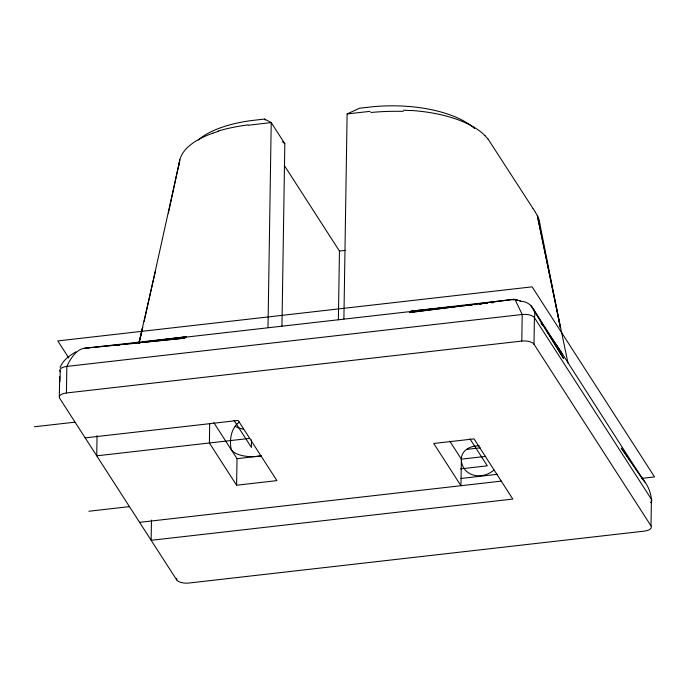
<?xml version="1.0" encoding="UTF-8"?>
<svg xmlns="http://www.w3.org/2000/svg" width="689" height="689" viewBox="0 0 689 689"><rect width="100%" height="100%" fill="white"/><g stroke="black" fill="none" stroke-linecap="round" stroke-linejoin="round"><path stroke-width="1.03" d="M59.667 376.711L59.332 396.649M59.926 381.68L60.296 370.794M641.821 478.347C647.307 483.936 650.631 491.49 651.415 499.258L650.993 525.828A9.87 4.358 0.9 0 1 644.232 531.133L188.864 583.04A9.87 4.358 0.9 0 1 176.66 579.897L59.667 398.276A9.87 4.358 0.9 0 1 66.428 392.971L66.85 366.41C70.872 358.099 77.581 346.472 88.58 348.298M97.054 435.637L96.736 455.825L249.711 438.385M151.468 520.109L151.149 540.305L512.831 499.069L474.058 438.884L433.743 443.475L460.95 485.719L461.372 459.15C461.294 450.038 471.25 445.344 479.225 445.861M176.66 579.897L176.685 578.235M209.689 423.856L209.387 442.984L236.594 485.22L276.918 480.629L238.144 420.436L85.169 437.877M236.594 485.22L237.016 458.659L213.823 422.658M251.511 439.866L251.39 447.385L234.027 420.419M268.004 327.594L271.225 122.59L264.593 119.042L251.468 120.566A93.997 41.504 0.9 0 0 224.648 126.38L219.326 128.214A88.442 39.049 0.9 0 0 198.311 140.005M281.956 326.173L284.824 143.708L271.225 122.59L248.247 125.234M338.368 319.834L339.453 251.054L284.359 165.524M343.897 318.947L347.118 113.935L359.46 108.225L372.628 106.752A93.997 41.504 0.9 0 1 402.746 106.072L409.542 106.528M650.993 525.828L534.001 344.207A9.87 4.358 0.9 0 0 521.797 341.064L522.21 314.494L517.784 305.244M534.001 344.207L534.423 317.638C536.774 308.784 528.36 300.723 519.764 301.291M168.409 213.065L179.863 159.762M179.519 161.51L144.165 321.436M138.928 343.019L155.275 271.69M60.132 367.53C62.759 360.269 69.563 355.558 75.936 351.812M513.012 300.059C515.243 297.519 516.509 303.289 517.482 304.598M239.367 422.038C232.856 426.577 230.427 434.983 230.505 442.588A41.306 38.033 31.7 0 0 231.237 449.684A20.98 9.267 0.9 0 0 260.743 455.791M212.72 133.184L218.628 131.289M124.373 344.509L126.483 344.242M131.771 343.578L133.89 343.311M143.407 342.114L146.576 341.718M148.695 341.451L152.924 340.917M155.034 340.65L448.625 307.208M117.156 345.43L119.292 345.163M124.614 344.491L126.742 344.224M131.005 343.69L134.2 343.294M142.718 342.226L186.374 336.757L86.625 348.091L185.065 338.118L84.678 348.178M347.118 113.935L370.139 111.342M339.453 251.054L345.378 250.383M66.428 392.971L521.797 341.064M34.45 426.775L74.955 422.159M237.016 458.659L261.415 455.877M466.78 449.383L480.319 447.841M449.788 441.167L461.372 459.15L485.771 456.368M88.864 511.247L129.454 506.622M460.605 468.873L487.312 465.824L469.941 438.867M460.967 478.467L497.243 474.325M139.583 522.348L501.273 481.12M641.726 478.381L654.55 476.917L532.115 286.848L57.781 340.926L68.805 358.039M459.666 306.123L410.877 311.161L513.529 299.431L409.567 312.522L513.951 299.241L520.574 300.921M463.904 305.683L466.031 305.46M469.209 305.132L472.396 304.805M474.514 304.581L476.633 304.366M479.82 304.038L481.938 303.815M485.116 303.487L487.244 303.272M450.761 306.993L453.965 306.665M458.237 306.226L460.373 306.002M463.576 305.675L465.712 305.46M469.984 305.02L472.12 304.796M474.256 304.581L476.392 304.366M479.596 304.03L481.732 303.815M484.935 303.487L487.071 303.263M491.343 302.824L493.479 302.609M403.427 110.223L410.98 110.576M514.399 299.353L517.585 300.18M282.49 141.762L284.824 143.708M488.001 138.971L532.881 208.293M644.964 482.085L621.297 448.091L642.932 479.544L559.425 349.357L546.687 330.978M541.235 323.098L543.655 326.603M541.063 323.072L542.26 324.82M549.452 335.302L562.026 353.655L530.694 305.322L563.619 358.547L533.131 308.439M264.593 119.042L265.274 120.093M533.019 208.509L535.241 212.014M535.37 212.221L537.325 215.536L567.96 362.991M537.325 215.536L560.372 327.619L539.272 220.911M243.596 429.238A20.971 9.258 0.9 0 1 235.19 426.258M179.321 165.041A98.656 42.942 2.2 0 1 181.474 155.438A98.131 42.718 2.2 0 1 212.815 133.235M218.163 131.048A103.445 41.004 0.2 0 1 247.971 124.916M409.542 106.519A88.442 39.049 0.9 0 1 474.669 128.585M370.863 112.496A103.436 39.583 -0.3 0 1 403.186 111.377M411.023 110.447A98.234 44.01 -0.5 0 1 485.004 135.621M484.892 135.647A102.351 45.336 0.1 0 1 487.898 138.989M537.377 215.536A102.299 45.715 0 0 1 538.824 219.111M538.677 219.119A98.234 43.967 -0.4 0 1 539.694 224.545M494.004 470.01A20.971 18.052 -32.8 0 1 472.594 474.833A20.971 18.052 -32.8 0 1 461.372 459.15M60.081 371.716A9.87 4.358 0.9 0 1 66.85 366.41L522.21 314.494A9.87 4.358 0.9 0 1 534.423 317.638L651.415 499.258A9.87 4.358 0.9 0 1 650.554 502.565M142.701 327.421L139.075 342.958L142.701 327.421"/></g></svg>
